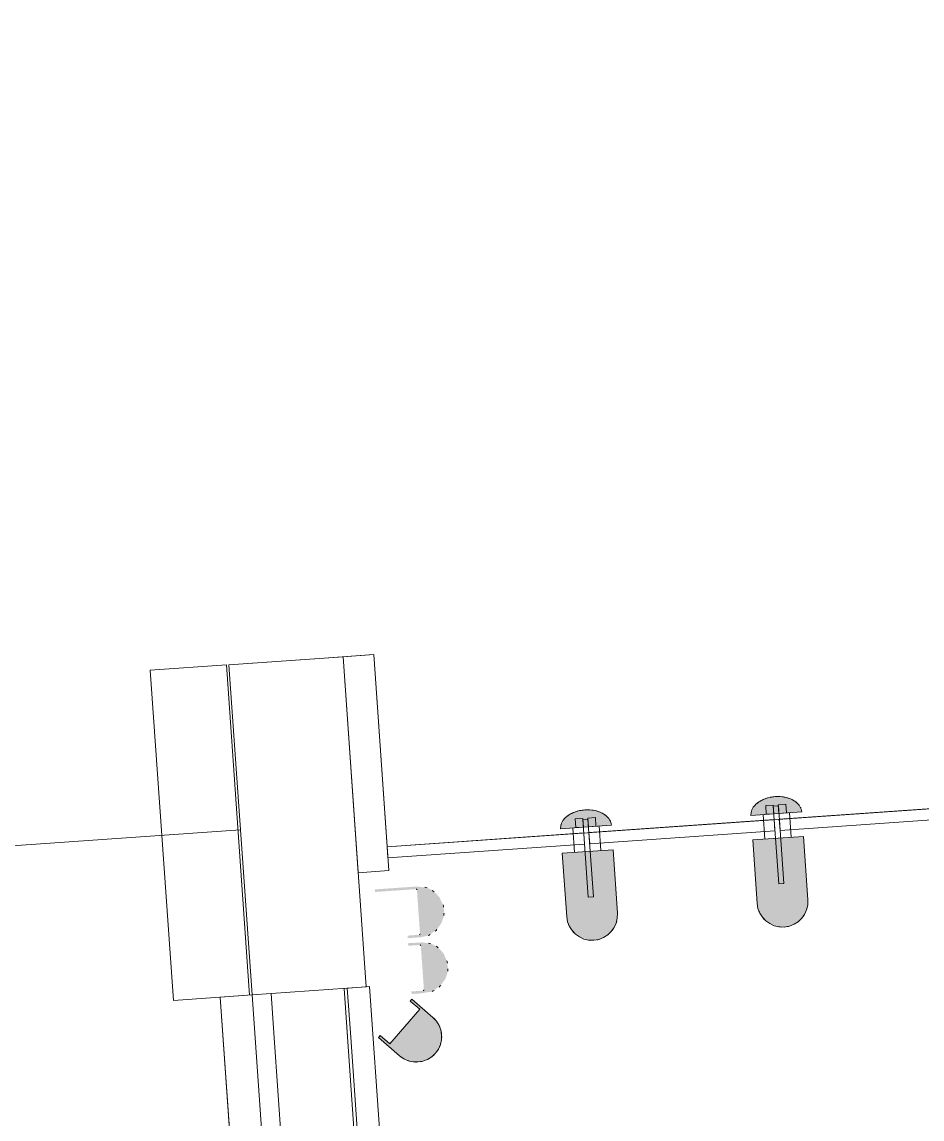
# Model space of a CAD drawing. Header units: millimetres. Extents: x 306 to 836129804, y -168137 to 818603917.
# Drawn here: x 833840866 to 833844404, y 817953418 to 817957728 of the extents above; entities that cross this region are included whole.
import ezdxf

# ---------------------------------------------------------------- set-up
doc = ezdxf.new("R2010")
doc.units = ezdxf.units.MM
doc.header["$LTSCALE"] = 3
for name, color, linetype, lineweight in [('A-200-M_WALL_EXT', 251, 'Continuous', 13), ('A-200-M_WALL_INT', 251, 'Continuous', 13), ('A-214-M_CURT_WALL', 251, 'Continuous', 13), ('A-215-M_CURT_PANEL', 251, 'Continuous', 13), ('A-810-M_ROOMS', 251, 'Continuous', 13), ('S-280-M_COLUMN', 253, 'Continuous', 9), ('Z-060-M_DETAIL', 253, 'Continuous', 5), ('Z-060-M_LINE_MEDIUM', 253, 'Continuous', 9)]:
    doc.layers.add(name, color=color, linetype=linetype, lineweight=lineweight)
doc.layers.add('UAJ-00XREF', color=7, linetype='Continuous')

# ---------------------------------------------------------------- blocks, each defined once
blk = doc.blocks.new('System Panel - ARC_Glazed-33786533-0300')
at = {"layer": 'A-215-M_CURT_PANEL', "lineweight": 9}
for p, q in [((382.5000105997182, 0), (-392.5000105996813, 0)), ((-392.5000105996813, 0), (-392.5000105996813, -43.99999999999)), ((-392.5000105996813, -43.99999999999), (382.5000105997182, -43.99999999999))]:
    blk.add_line(p, q, dxfattribs=at)
blk = doc.blocks.new('System Panel - ARC_Glazed-29530582-0300')
at = {"layer": 'A-215-M_CURT_PANEL'}
blk.add_hatch(color=256, dxfattribs=at).paths.add_polyline_path([(-364.9999999999517, -43.99999886446954), (-364.9289422904082, -43.99999886446954), (-364.9999999999517, 3.465174813754857e-11)], flags=0)
at = {"layer": 'A-215-M_CURT_PANEL', "lineweight": 9}
for p, q in [((364.9289422904429, 0), (-364.9289422904429, 0)), ((-364.9289422904429, 0), (-364.9289422904429, -43.99999999999)), ((364.9289422904429, -43.99999999999), (364.9289422904429, 0)), ((-364.9289422904429, -43.99999999999), (364.9289422904429, -43.99999999999))]:
    blk.add_line(p, q, dxfattribs=at)
blk = doc.blocks.new('System Panel - ARC_Glazed-V4-0300')
at = {"layer": 'A-215-M_CURT_PANEL', "lineweight": 9}
for p, q in [((364.9289422904429, 0), (-364.9289422904429, 0)), ((-364.9289422904429, 0), (-364.9289422904429, -43.99999999999)), ((364.9289422904429, -43.99999999999), (364.9289422904429, 0)), ((-364.9289422904429, -43.99999999999), (364.9289422904429, -43.99999999999))]:
    blk.add_line(p, q, dxfattribs=at)
blk = doc.blocks.new('Circular Mullion - Type A-V123-0300')
at = {"layer": 'Z-060-M_DETAIL'}
h = blk.add_hatch(dxfattribs=at)
h.set_pattern_fill('FP_78', color=256, style=0, pattern_type=2)
h.set_pattern_definition([(45, (-41480.378, -32399.752), (-502.8943427798726, 502.8943427798727), []), (45, (-41480.378, -31637.752), (-502.8943427798726, 502.8943427798727), [])])
h.paths.add_polyline_path([(10.00000000008436, -73.49987122035645), (10.0000000000497, 23.17112352674808), (-9.999999999928423, 23.17112352674808), (-9.999999999928423, -73.49987122035645)], flags=0)
at = {"layer": 'Z-060-M_LINE_MEDIUM', "lineweight": 5}
h = blk.add_hatch(color=256, dxfattribs=at)
h.paths.add_polyline_path([(0.02095546638561245, -423.4789157501835), (25.89743630282214, -420.0722124193016), (50.14083531275778, -409.9842367399057), (75.75566905690043, -387.6289702110232), (86.60534787863303, -373.489393483379), (97.05847785092396, -345.8429501784688), (100.0000000000812, -323.4998712203516), (100.0000000000812, -73.49987122035645), (-99.95808906727534, -73.49987122035645), (-99.95808906727534, -323.4998712203516), (-99.83458055277174, -324.4380115236255), (-94.61147629705879, -354.059707731207), (-86.56343694586181, -373.489393483379), (-70.67490489990496, -394.1957315828651), (-49.37965837977486, -410.328197483627), (-20.7679640409247, -420.7420025749151), (-9.999999999980401, -422.1596319348499)], flags=0)
h.paths.add_polyline_path([(-99.9999999999253, 23.17112352674808), (100.0000000000119, 23.17112352674808), (94.47063019785882, 44.92523720621216), (80.73237465325174, 62.67560979339078), (61.54927534282115, 75.76913268965681), (39.99999999978299, 84.43287167331478), (10.07105770959315, 89.2891623086201), (-9.999999999928423, 89.2941777201917), (-20.18908384260226, 88.5750094652673), (-39.99999999978299, 84.43287167328013), (-65.22471225423578, 73.26044436059297), (-84.649273720551, 58.56363815607765), (-94.47063019773755, 44.92523720631612), (-98.35347831781397, 34.33239042576779)], flags=0)
at = {"layer": 'Z-060-M_DETAIL'}
for p, q in [((-10.00000000000091, 57.49999997706639), (-39.47461526813395, 57.49999997706639)), ((-39.47461526813395, 57.49999997706639), (-39.47461526813395, 23.17112352671354)), ((-10.00000000000092, 23.17112352671354), (-10.00000000000091, 57.49999997706639)), ((39.47461526813277, 57.49999997706622), (9.999999999999723, 57.49999997706622)), ((9.999999999999723, 57.49999997706622), (9.999999999999723, 23.17112352671338)), ((39.47461526813276, 23.17112352671338), (39.47461526813277, 57.49999997706622)), ((-99.99999999997624, 23.17112352671397), (99.99999999997627, 23.17112352671336)), ((-51.68860321944264, -73.49987121655433), (-51.68860321944249, 23.17112352671378)), ((-39.47461526813396, 23.17112352671354), (-10.00000000000092, 23.17112352671354)), ((9.999999999999723, 23.17112352671338), (39.47461526813276, 23.17112352671338)), ((51.68860321944264, -73.49987121655433), (51.68860321944249, 23.17112352671378)), ((99.9999999999994, -73.49987121655485), (-99.95808906732935, -73.49987121655421)), ((-99.95808906732935, -73.49987121655421), (-99.95808906732977, -323.4998712165687)), ((99.99999999999899, -323.4998712165698), (99.9999999999994, -73.49987121655485))]:
    blk.add_line(p, q, dxfattribs=at)
for centre, radius, start, end in [((0.3943305912752189, -59.31749932566998), 149.3180200318518, 90.1513113077056, 105.6955389743648), ((-0.3943305912753711, -59.31749932567076), 149.3180200318525, 74.3044610256348, 89.84868869229396), ((-44.890507773101, 20.74339575462831), 55.16294041872118, 130.522409001306, 177.4775909986924), ((-10.94259742442596, -18.97303552589808), 107.4109598137418, 105.6955389743651, 130.5224090013057), ((10.9425974244245, -18.97303552590065), 107.4109598137446, 49.47759099869416, 74.30446102563411), ((44.89050777310097, 20.74339575462838), 55.16294041872113, 2.522409001306499, 49.47759099869349), ((0.0209554663346331, -323.4998712165689), 99.97904453366445, 179.9999999999999, 359.9999999999991)]:
    blk.add_arc(centre, radius, start, end, dxfattribs=at)
at = {"layer": 'Z-060-M_LINE_MEDIUM'}
for p, q in [((9.999999999999698, 52.50012878340229), (-10.00000000000091, 52.50012878340229)), ((-10.00000000000091, 52.50012878340229), (-10.00000000000091, -252.4999025251599)), ((9.999999999999698, -252.4999025251599), (9.999999999999698, 52.5001287834023)), ((-10.00000000000091, -252.4999025251599), (9.999999999999698, -252.4999025251599))]:
    blk.add_line(p, q, dxfattribs=at)
blk = doc.blocks.new('Circular Mullion - CERAMIC_MULLIONS LEARNING CENTER-27652643-0300')
at = {"layer": 'Z-060-M_DETAIL'}
h = blk.add_hatch(dxfattribs=at)
h.set_pattern_fill('FP_79', color=256, style=0, pattern_type=2)
h.set_pattern_definition([(315, (-41480.378, 32399.752), (141.4213562373095, 141.4213562373095), [])])
h.paths.add_polyline_path([(-99.83458055277174, 324.4380115236255), (-99.95808906727534, 319.0078123424755), (-99.95808906727534, 323.7375599307561)], flags=0)
h.paths.add_polyline_path([(19.53297931771167, -88.62131878549194), (10.00000000008436, -89.32019027039318), (19.13217502184188, -88.6496084463361)], flags=0)
at = {"layer": 'A-214-M_CURT_WALL', "lineweight": 9}
for p, q in [((-99.99999999997726, -22.50012877896334), (-10.00000000003238, -22.50012877896334)), ((10.00000000003238, -22.50012879483384), (100.0000000000466, -22.50012879483384))]:
    blk.add_line(p, q, dxfattribs=at)
for centre, radius, start, end in [((1.770233959419443e-11, 323.4998712203929), 100.0000000000199, 137.8774744866277, 143.5195894009367), ((1.770233959419443e-11, 323.4998712203929), 100.0000000000199, 96.54169213933844, 102.0855690340554), ((1.770233959419443e-11, 323.4998712203929), 100.0000000000199, 77.92898616041062, 83.43417231646673), ((1.770233959419443e-11, 323.4998712203929), 100.00000000002, 36.62710923705872, 42.03405735235878), ((1.770233959419443e-11, 323.4998712203929), 100.0000000000199, 156.4683428308504, 162.1298031082439), ((1.770233959419443e-11, 323.4998712203929), 100.00000000002, 17.97322024725263, 23.36082298702949), ((-51.36566562329102, -22.61907041885876), 48.63447982017783, 196.3457730736618, 202.1217040615274), ((51.36566562329102, -22.61907041885876), 48.63447982017778, 337.8782959270708, 343.6542269169809), ((-32.8585575389156, -10.67756951955944), 70.65974924814903, 229.6194594813163, 234.9914437183765), ((-9.628265076056904, 22.48818389874679), 111.1518927788865, 234.9914437183781, 239.8589064678077), ((-9.628265076056904, 22.48818389874679), 111.1518927788864, 243.3863838152097, 251.7842459381323), ((0.6958148044913709, 61.65317019035251), 151.6547664621401, 255.2324903642051, 259.4491935714214), ((-0.6958148044913709, 61.65317019035251), 151.65476646214, 280.5508064283885, 284.7675096357942), ((9.628265076056904, 22.48818389874679), 111.1518927788863, 288.2157540615786, 296.613616184729), ((9.628265076056904, 22.48818389874679), 111.1518927788863, 300.1410935322824, 305.0085562816215), ((32.8585575389156, -10.67756951955944), 70.65974924814891, 305.0085562816224, 310.3805405188094), ((0.6958148044913709, 61.65317019035251), 151.6547664621401, 262.4848039078631, 269.737117451521), ((-0.6958148044913709, 61.65317019035251), 151.65476646214, 270.2628825484779, 277.5151960921361)]:
    blk.add_arc(centre, radius, start, end, dxfattribs=at)
blk = doc.blocks.new('Circular Mullion - Type A-V124-0300')
at = {"layer": 'Z-060-M_DETAIL'}
h = blk.add_hatch(dxfattribs=at)
h.set_pattern_fill('FP_80', color=256, style=0, pattern_type=2)
h.set_pattern_definition([(45, (-42230.378, -32399.752), (-502.8943427798726, 502.8943427798727), []), (45, (-42230.378, -31637.752), (-502.8943427798726, 502.8943427798727), [])])
h.paths.add_polyline_path([(10.00000000006703, -73.49987122035645), (10.00000000003238, 23.17112352674808), (-9.999999999963075, 23.17112352674808), (-9.999999999997726, -73.49987122035645), (5.634214122719368, -73.49987122035645)], flags=0)
at = {"layer": 'Z-060-M_LINE_MEDIUM', "lineweight": 5}
h = blk.add_hatch(color=256, dxfattribs=at)
h.paths.add_polyline_path([(0.02095546633363483, -423.4789157501835), (25.8974363028568, -420.0722124193016), (50.14083531213405, -409.9842367403735), (75.75566905691777, -387.6289702110232), (86.60534787863303, -373.489393483379), (96.59329666914736, -349.3763520529591), (100.0000000000812, -323.4998712203516), (100.0000000000812, -73.49987122035645), (-99.95808906727534, -73.49987122035645), (-99.95808906727534, -323.4998712164879), (-99.83458055277174, -324.4380115236255), (-94.61147629705879, -354.059707731207), (-86.56343694586181, -373.489393483379), (-70.67490489992228, -394.1957315828305), (-49.37965837977486, -410.3281974836617), (-20.76796404095935, -420.7420025749151), (-9.999999999997726, -422.1596319348499)], flags=0)
h.paths.add_polyline_path([(100.0000000000119, 23.17112352674808), (94.4706301978415, 44.92523720628147), (80.73237465325174, 62.67560979339078), (61.54927534280382, 75.76913268965681), (39.99999999980032, 84.43287167331478), (5.634214122719368, 89.60232462123568), (-10.07105770952385, 89.28916230865475), (-20.18908384256761, 88.57500946530195), (-39.99999999973102, 84.43287167328013), (-65.2247122545823, 73.26044436038505), (-84.64927372058564, 58.563638156043), (-94.47063019773755, 44.92523720631612), (-99.9999999999253, 23.17112352674808), (10.07105770961048, 23.17112352674808)], flags=0)
at = {"layer": 'Z-060-M_DETAIL'}
for p, q in [((-10.00000000000091, 57.49999997706639), (-39.47461526813395, 57.49999997706639)), ((-39.47461526813395, 57.49999997706639), (-39.47461526813395, 23.17112352671354)), ((-10.00000000000092, 23.17112352671354), (-10.00000000000091, 57.49999997706639)), ((39.47461526813277, 57.49999997706622), (9.999999999999723, 57.49999997706622)), ((9.999999999999723, 57.49999997706622), (9.999999999999723, 23.17112352671338)), ((39.47461526813276, 23.17112352671338), (39.47461526813277, 57.49999997706622)), ((-99.99999999997624, 23.17112352671397), (99.99999999997627, 23.17112352671336)), ((-51.68860321944264, -73.49987121655433), (-51.68860321944249, 23.17112352671378)), ((-39.47461526813396, 23.17112352671354), (-10.00000000000092, 23.17112352671354)), ((9.999999999999723, 23.17112352671338), (39.47461526813276, 23.17112352671338)), ((51.68860321944264, -73.49987121655433), (51.68860321944249, 23.17112352671378)), ((99.9999999999994, -73.49987121655485), (-99.95808906732935, -73.49987121655421)), ((-99.95808906732935, -73.49987121655421), (-99.95808906732977, -323.4998712165687)), ((99.99999999999899, -323.4998712165698), (99.9999999999994, -73.49987121655485))]:
    blk.add_line(p, q, dxfattribs=at)
for centre, radius, start, end in [((0.3943305912752189, -59.31749932566998), 149.3180200318518, 90.1513113077056, 105.6955389743648), ((-0.3943305912753711, -59.31749932567076), 149.3180200318525, 74.3044610256348, 89.84868869229396), ((-44.890507773101, 20.74339575462831), 55.16294041872118, 130.522409001306, 177.4775909986924), ((-10.94259742442596, -18.97303552589808), 107.4109598137418, 105.6955389743651, 130.5224090013057), ((10.9425974244245, -18.97303552590065), 107.4109598137446, 49.47759099869416, 74.30446102563411), ((44.89050777310097, 20.74339575462838), 55.16294041872113, 2.522409001306499, 49.47759099869349), ((0.0209554663346331, -323.4998712165689), 99.97904453366445, 179.9999999999999, 359.9999999999991)]:
    blk.add_arc(centre, radius, start, end, dxfattribs=at)
at = {"layer": 'Z-060-M_LINE_MEDIUM'}
for p, q in [((9.999999999999698, 52.50012878340229), (-10.00000000000091, 52.50012878340229)), ((-10.00000000000091, 52.50012878340229), (-10.00000000000091, -252.4999025251599)), ((9.999999999999698, -252.4999025251599), (9.999999999999698, 52.5001287834023)), ((-10.00000000000091, -252.4999025251599), (9.999999999999698, -252.4999025251599))]:
    blk.add_line(p, q, dxfattribs=at)
blk = doc.blocks.new('Circular Mullion - CERAMIC_MULLIONS LEARNING CENTER-V125-0300')
at = {"layer": 'Z-060-M_DETAIL'}
h = blk.add_hatch(dxfattribs=at)
h.set_pattern_fill('FP_81', color=256, style=0, pattern_type=2)
h.set_pattern_definition([(315, (-42230.378, 32399.752), (141.4213562373095, 141.4213562373095), [])])
h.paths.add_polyline_path([(-99.83458055277174, 324.4380115236255), (-99.95808906727534, 323.3834519630215), (-99.95808906727534, 323.7375599307561)], flags=0)
h.paths.add_polyline_path([(19.53297931771167, -88.62131878549194), (5.634214122719368, -89.61698064734465), (19.13217502184188, -88.6496084463361)], flags=0)
at = {"layer": 'A-214-M_CURT_WALL', "lineweight": 9}
for p, q in [((-99.99999999997726, -22.50012877896334), (-10.00000000003238, -22.50012877896334)), ((10.00000000003238, -22.50012879483384), (100.0000000000466, -22.50012879483384))]:
    blk.add_line(p, q, dxfattribs=at)
for centre, radius, start, end in [((1.770233959419443e-11, 323.4998712203929), 100.0000000000198, 137.8774744866277, 143.5195894009593), ((1.770233959419443e-11, 323.4998712203929), 100.0000000000199, 96.54169213933844, 102.085569034045), ((1.770233959419443e-11, 323.4998712203929), 100.0000000000199, 77.92898616048328, 83.43417231646673), ((1.770233959419443e-11, 323.4998712203929), 100.00000000002, 36.62710923692357, 42.03405735235878), ((1.770233959419443e-11, 323.4998712203929), 100.0000000000199, 156.4683428308279, 162.1298031082439), ((1.770233959419443e-11, 323.4998712203929), 100.00000000002, 17.97322024725262, 23.36082298711963), ((-51.36566562329102, -22.61907041885876), 48.63447982017784, 196.3457730736618, 202.1217040614393), ((51.36566562329102, -22.61907041885876), 48.63447982017778, 337.8782959270708, 343.6542269169809), ((-32.8585575389156, -10.67756951955944), 70.65974924814903, 229.619459481081, 234.9914437183765), ((-9.628265076056904, 22.48818389874679), 111.1518927788864, 234.991443718378, 239.8589064675958), ((-9.628265076056904, 22.48818389874679), 111.1518927788864, 243.3863838153309, 251.7842459386156), ((0.6958148044913709, 61.65317019035251), 151.6547664621401, 255.2324903642051, 259.4491935714214), ((-0.6958148044913709, 61.65317019035251), 151.65476646214, 280.5508064283885, 284.7675096357942), ((9.628265076056904, 22.48818389874679), 111.1518927788863, 288.215754061625, 296.613616184729), ((9.628265076056904, 22.48818389874679), 111.1518927788863, 300.1410935322824, 305.0085562816215), ((32.8585575389156, -10.67756951955944), 70.65974924814888, 305.0085562816224, 310.380540518737), ((0.6958148044913709, 61.65317019035251), 151.6547664621401, 262.4848039078631, 269.737117451521), ((-0.6958148044913709, 61.65317019035251), 151.65476646214, 270.2628825484779, 277.5151960921361)]:
    blk.add_arc(centre, radius, start, end, dxfattribs=at)
blk = doc.blocks.new('Circular Mullion - Type A-25928776-0300')
at = {"layer": 'A-214-M_CURT_WALL'}
blk.add_hatch(color=256, dxfattribs=at).paths.add_polyline_path([(-99.99999999987331, -0.2301613650054151), (-89.99999999991023, -0.2301613650054151), (-89.99999999990158, -49.49999999989345), (90.00000000010083, -47.37867965634396), (90.00000000011815, 1.732587406877428e-11), (100.0000000001332, -3.465174813754857e-11), (100.0000000001245, -109.2898029645502), (96.59258262894461, -135.1717074748982), (86.60254037845762, -159.2898029646775), (63.85217220866767, -185.2631977652405), (50.00000000014457, -195.8923433429905), (25.8819045103653, -205.8823855934862), (9.529230737825856e-11, -209.2898029645968), (-25.88190451015739, -205.8823855934862), (-55.31443440119067, -191.814434401073), (-70.71067811856199, -180.0004810832249), (-86.60254037836232, -159.2898029645735), (-96.59258262882334, -135.1717074748289), (-99.99999999985599, -109.2898029645676), (-99.99999999989063, -38.15701349298433)], flags=0)
at = {"layer": 'Z-060-M_DETAIL'}
for p, q in [((99.99999999999555, 5.431255445387251e-12), (89.99999999998367, 5.380496048701389e-12)), ((89.99999999998367, 5.380496048701389e-12), (89.99999999998374, -49.49999999989102)), ((99.99999999999572, -109.2898029645616), (99.99999999999555, 5.431255445387251e-12)), ((-90.00000000002105, -0.2301613650025556), (-100.0000000000021, -0.2301613650026064)), ((-100.0000000000021, -0.2301613650025895), (-100.0000000000019, -109.2898029645606)), ((-90.00000000002098, -49.49999999989102), (-90.00000000002105, -0.2301613650025556)), ((89.99999999998371, -49.49999999989102), (-90.00000000002098, -49.49999999989102))]:
    blk.add_line(p, q, dxfattribs=at)
blk.add_arc((-2.37384778500882e-11, -109.2898029645611), 100.0000000000196, 180.0000000000001, 5.088887490341627e-14, dxfattribs=at)
blk = doc.blocks.new('Circular Mullion - CERAMIC TUBES 209mm-27930017-0300')
at = {"layer": 'A-214-M_CURT_WALL', "lineweight": 9}
blk.add_line((-97.00000000005056, 0), (-92.999999999978, 0), dxfattribs=at)
for centre, radius, start, end in [((-2.373001795064056e-11, 109.2898029645572), 100.0000000000194, 136.3597489902358, 145.1493579766536), ((-2.373001795064056e-11, 109.2898029645572), 100.0000000000194, 121.8077952988908, 130.2131437987421), ((-2.373001795064056e-11, 109.2898029645572), 100.0000000000194, 107.2514367453532, 115.4610941132496), ((-2.373001795064056e-11, 109.2898029645572), 100.0000000000194, 92.6889340555917, 100.7925645292934), ((-2.373001795064056e-11, 109.2898029645572), 100.0000000000195, 78.1177371158587, 86.16880500413265), ((-2.373001795064056e-11, 109.2898029645572), 100.0000000000195, 63.53392490220239, 71.57169679766648), ((-2.373001795064056e-11, 109.2898029645572), 100.0000000000195, 48.93110714376293, 56.99161625758473), ((-2.373001795064056e-11, 109.2898029645572), 100.0000000000195, 34.29806901538329, 42.42296355775101), ((-2.373001795064056e-11, 109.2898029645572), 100.0000000000194, 165.9528281234776, 179.999999999998), ((-2.373001795064056e-11, 109.2898029645572), 100.0000000000194, 151.9056562469571, 160.6385904588371), ((-2.373001795064056e-11, 109.2898029645572), 100.0000000000195, 25.48110935827351, 27.86224642243756), ((-2.373001795064056e-11, 109.2898029645565), 100.0000000000194, 18.48677908537301, 25.48110935826556), ((-2.373001795064056e-11, 109.2898029645565), 100.0000000000196, 1.106833029149304e-12, 12.74055467913331), ((-86.99999999999784, 46.499999999847), 3.000000000023139, 90.0000000000011, 164.9999999999442), ((86.99999999997871, 46.49999999986387), 3.000000000005046, 15.00000000006799, 90.0000000000017)]:
    blk.add_arc(centre, radius, start, end, dxfattribs=at)
blk = doc.blocks.new('Circular Mullion - Type A_150mm Profile-25928163-0300')
at = {"layer": 'A-214-M_CURT_WALL'}
blk.add_hatch(color=256, dxfattribs=at).paths.add_polyline_path([(-99.99999999999459, 1.732587406877428e-11), (-89.99999999997954, 1.732587406877428e-11), (-89.99999999997954, -49.49999999991078), (90.0000000000142, -49.49999999984148), (90.0000000000142, 6.930349627509713e-11), (100.0000000000292, 6.930349627509713e-11), (99.27232293961792, -55.52725602435044), (93.70053260359354, -82.86393090442725), (86.60254037845762, -99.99999999999459), (70.71067811865728, -120.7106781186806), (50.00000000005794, -136.6025403784636), (17.95941910972619, -147.6355976189579), (-7.144528132050119, -149.0594050273039), (-25.8819045102267, -146.5925826288899), (-50.00000000002328, -136.6025403784289), (-73.91338802573514, -116.5368253058594), (-89.99999999997954, -91.79780690400717), (-96.5925826289013, -75.88190451023266), (-99.99999999999459, -34.35722604694688), (-99.99999999999459, -15.99999999990973)], flags=0)
blk = doc.blocks.new('Circular Mullion - CERAMIC TUBES 150mm-32874554-0300')
at = {"layer": 'A-214-M_CURT_WALL', "lineweight": 9}
for centre, radius, start, end in [((2.072675364672708e-13, 50.00000000005767), 99.99999999999983, 96.64542375778501, 102.0230125874057), ((2.072675364672708e-13, 50.00000000005767), 99.99999999999987, 77.9769874125737, 83.35457624221519), ((2.072675364672708e-13, 50.00000000005767), 99.99999999999983, 156.6454237578136, 162.0230125874748), ((2.072675364672708e-13, 50.00000000005767), 99.9999999999998, 137.9769874126441, 143.3545762421497), ((2.072675364672708e-13, 50.00000000005767), 99.99999999999996, 36.64542375785056, 42.02301258738166), ((2.072675364672708e-13, 50.00000000005767), 99.99999999999993, 17.97698741262445, 23.35457624215286), ((-86.99999999999991, 46.49999999992374), 3.000000000000025, 89.99999999999993, 179.9999999999229), ((87.00000000000024, 46.49999999992328), 2.999999999999929, 7.707968252037651e-11, 90)]:
    blk.add_arc(centre, radius, start, end, dxfattribs=at)
blk = doc.blocks.new('Circular Mullion - Type A_150mm Profile-28038416-0300')
at = {"layer": 'A-214-M_CURT_WALL'}
blk.add_hatch(color=256, dxfattribs=at).paths.add_polyline_path([(-99.99999999997726, -15.99999999985776), (-99.99999999997726, 0), (-89.99999999996221, 6.930349627509713e-11), (-89.99999999996221, -49.49999999984148), (90.0000000000142, -49.49999999984148), (90.0000000000142, 115.0000000000778), (100.0000000000292, 115.0000000000778), (100.0000000000292, -49.99999999991933), (93.70053260361088, -82.8639309043926), (86.60254037847494, -99.99999999989063), (70.71067811865728, -120.7106781185073), (50.00000000005794, -136.6025403784289), (17.95941910972619, -147.635597618906), (1.732587406877428e-11, -149.9999999999139), (-25.88190451019204, -146.592582628838), (-49.99999999998863, -136.6025403784463), (-73.91338802556189, -116.536825305998), (-89.99999999996221, -91.79780690400717), (-96.5925826289013, -75.88190451018068), (-99.99999999997726, -49.49999999984148), (-99.99999999997726, -19.6835494208116)], flags=0)
blk = doc.blocks.new('Circular Mullion - CERAMIC TUBES 150mm_End Cap_Left_-32874555-0300')
at = {"layer": 'A-214-M_CURT_WALL', "lineweight": 9}
for centre, radius, start, end in [((-1.015187933717243e-13, 50.00000000005618), 99.99999999999983, 96.64542375753106, 102.0230125875508), ((-1.015187933717243e-13, 50.00000000005618), 99.99999999999989, 77.97698741255266, 83.35457624227344), ((-1.015187933717243e-13, 50.00000000005618), 99.99999999999983, 156.645423757757, 162.0230125874349), ((-1.015187933717243e-13, 50.00000000005618), 99.99999999999979, 137.9769874125419, 143.3545762423184), ((-1.015187933717243e-13, 50.00000000005618), 99.99999999999996, 36.64542375768885, 42.02301258748325), ((-1.015187933717243e-13, 50.00000000005618), 99.99999999999993, 17.97698741260033, 23.35457624220131), ((-87.00000000000014, 46.49999999992179), 2.999999999999914, 90.00000000000021, 179.9999999999233), ((87.00000000000001, 46.49999999992225), 3.00000000000004, 7.666409004199661e-11, 89.99999999999987)]:
    blk.add_arc(centre, radius, start, end, dxfattribs=at)
blk = doc.blocks.new('3A35X-MAGP-P-MP-00')
at = {"layer": 'A-200-M_WALL_EXT', "lineweight": 13}
for p, q in [((834421897.4071386, 817953931.6692736), (834421598.1375692, 817953910.7480357)), ((834421897.4071828, 817953931.6692767), (834421909.6112316, 817953757.0954583)), ((834421598.1375692, 817953910.7480357), (834421610.3416178, 817953736.1742171)), ((834422104.7018046, 817950966.4063119), (834421909.6112316, 817953757.0954583)), ((834421805.432191, 817950945.4850707), (834421610.3416178, 817953736.1742171))]:
    blk.add_line(p, q, dxfattribs=at)
at = {"layer": 'A-200-M_WALL_INT'}
for p, q in [((834422001.2737117, 817955242.1031989), (834421881.5658662, 817955233.7347025)), ((834421881.5658662, 817955233.7347025), (834421940.873448, 817954385.3645216)), ((834422060.5812935, 817954393.733018), (834422001.2737117, 817955242.1031989)), ((834421422.685792, 817955201.6554662), (834421123.4161782, 817955180.7342252)), ((834421123.4161782, 817955180.7342252), (834421214.0748982, 817953883.8991097)), ((834421513.344512, 817953904.8203508), (834421422.685792, 817955201.6554662)), ((834421940.873448, 817954385.3645216), (834422060.5812935, 817954393.733018)), ((834421884.937607, 817953930.7976811), (834421984.694145, 817953937.7714281)), ((834422108.097512, 817950738.5884686), (834421884.937607, 817953930.7976811)), ((834422207.8540499, 817950745.5622156), (834421984.694145, 817953937.7714281)), ((834421214.0748982, 817953883.8991097), (834421523.3201624, 817953905.5177252)), ((834421628.7581335, 817950604.8349136), (834421398.62449, 817953896.8005414)), ((834421746.4800588, 817950713.3086354), (834421523.3201624, 817953905.5177252))]:
    blk.add_line(p, q, dxfattribs=at)
at = {"layer": 'A-810-M_ROOMS', "flags": 128}
for points in [[(834415602.3307163, 817954143.1816441), (834421477.9908015, 817954553.9353445), (834421432.6614543, 817955202.352718), (834421788.782718, 817955227.2483255), (834422001.2737203, 817955242.1030761), (834422054.0246353, 817954487.5232742), (834428797.5666181, 817954958.948575), (834428729.1247722, 817955937.9805872), (834428699.3887348, 817956363.3421798), (834429666.3288566, 817956430.9387097), (834429766.2849076, 817956437.9264042), (834430072.4590013, 817956459.3303214), (834430062.8512979, 817956596.7645047), (834429858.9216074, 817959513.8935329)], [(834419272.4678243, 817947823.7422814), (834421795.301091, 817948000.1076745), (834421810.772931, 817948001.1892747), (834421764.5718569, 817948662.0763394), (834421747.311833, 817948908.9737694), (834423193.7816359, 817949010.0931016), (834423075.2279364, 817950705.9542458), (834422164.9495281, 817950642.3188041), (834421628.7581335, 817950604.8349136), (834421605.9191118, 817950931.5375764), (834421398.62449, 817953896.8005414), (834421523.3201658, 817953905.5177255), (834421477.9908015, 817954553.9353445), (834415602.3307163, 817954143.1816441)]]:
    blk.add_lwpolyline(points, dxfattribs=at)
at = {"layer": 'S-280-M_COLUMN', "lineweight": 13}
for p, q in [((834421881.5658748, 817955233.7345796), (834421432.6614543, 817955202.352718)), ((834421972.2245862, 817953936.899587), (834421881.5658748, 817955233.7345796)), ((834421523.3201658, 817953905.5177253), (834421432.6614543, 817955202.352718)), ((834421897.4071386, 817953931.6692736), (834421598.1375692, 817953910.7480357)), ((834421972.2245862, 817953936.899587), (834421897.4071386, 817953931.6692736)), ((834421598.1375692, 817953910.7480357), (834421523.3201658, 817953905.5177253))]:
    blk.add_line(p, q, dxfattribs=at)
at = {"layer": 'A-214-M_CURT_WALL'}
for name, p, rotation in [('Circular Mullion - Type A-V124-0300', (834423585.2875131, 817954594.5702926), 3.998908525771384), ('Circular Mullion - Type A-V123-0300', (834422837.113479, 817954542.2671899), 3.998908525771384), ('Circular Mullion - Type A_150mm Profile-28038416-0300', (834422127.9674468, 817954228.0481352), 93.9989085257714), ('Circular Mullion - Type A_150mm Profile-25928163-0300', (834422143.3096904, 817954008.5837518), 93.9989085257714), ('Circular Mullion - Type A-25928776-0300', (834422086.0708462, 817953813.4061981), 48.99890852577138)]:
    blk.add_blockref(name, p, dxfattribs=dict(at, rotation=rotation))
at = {"layer": 'A-214-M_CURT_WALL', "extrusion": (0, 0, -1), "rotation": 86.00109147422862}
for name, p in [('Circular Mullion - CERAMIC TUBES 150mm_End Cap_Left_-32874555-0300', (-834422127.9674468, 817954228.0481352)), ('Circular Mullion - CERAMIC TUBES 150mm-32874554-0300', (-834422143.3096904, 817954008.5837518))]:
    blk.add_blockref(name, p, dxfattribs=at)
at = {"layer": 'A-215-M_CURT_PANEL', "rotation": 3.998908525771384}
for name, p in [('System Panel - ARC_Glazed-V4-0300', (834423959.3745303, 817954620.721844)), ('System Panel - ARC_Glazed-29530582-0300', (834423211.2004961, 817954568.4187412)), ('System Panel - ARC_Glazed-33786533-0300', (834422445.5690572, 817954514.895232))]:
    blk.add_blockref(name, p, dxfattribs=at)
at = {"layer": 'Z-060-M_DETAIL', "extrusion": (0, 0, -1), "rotation": 176.0010914742286}
for name, p in [('Circular Mullion - CERAMIC_MULLIONS LEARNING CENTER-V125-0300', (-834423585.2875131, 817954594.5702926)), ('Circular Mullion - CERAMIC_MULLIONS LEARNING CENTER-27652643-0300', (-834422837.113479, 817954542.2671899))]:
    blk.add_blockref(name, p, dxfattribs=at)
at = {"layer": 'Z-060-M_DETAIL', "lineweight": 9, "extrusion": (0, 0, -1), "rotation": 131.0010914742286}
blk.add_blockref('Circular Mullion - CERAMIC TUBES 209mm-27930017-0300', (-834422086.0708462, 817953813.4061981), dxfattribs=at)

msp = doc.modelspace()

# ---------------------------------------------------------------- block references
at = {"layer": 'UAJ-00XREF', "ltscale": 0.5}
msp.add_blockref('3A35X-MAGP-P-MP-00', (-579752.5553781986, 0), dxfattribs=at)

doc.saveas('drawing.dxf')
